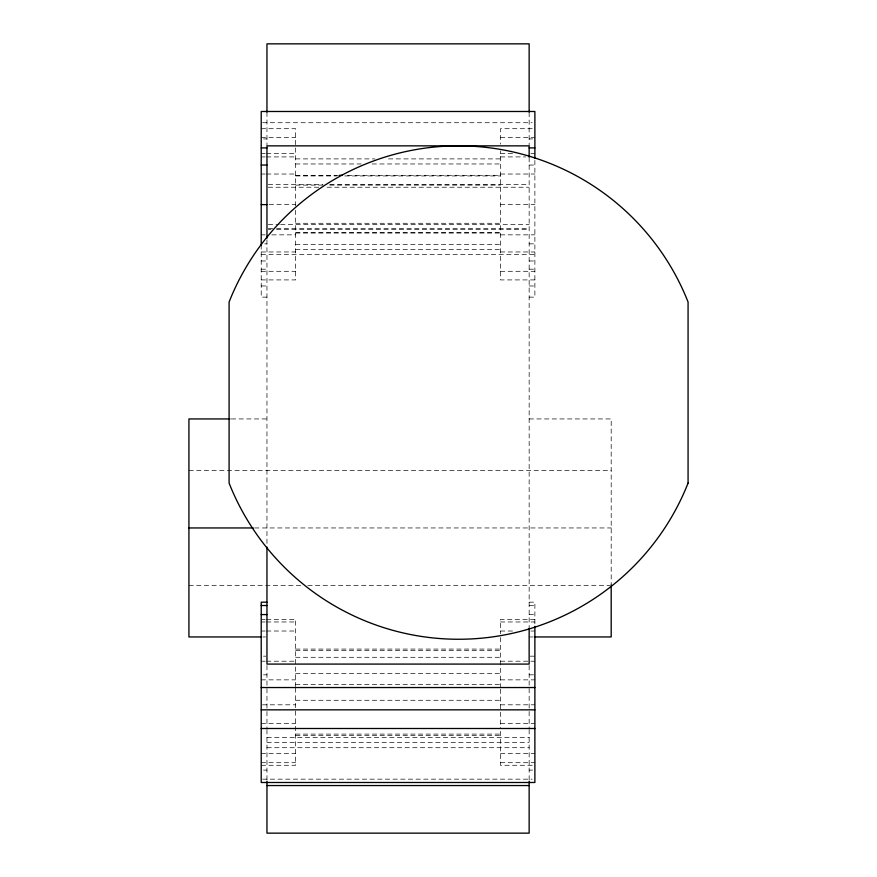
<?xml version="1.0" encoding="UTF-8"?>
<svg xmlns="http://www.w3.org/2000/svg" width="877" height="877" viewBox="0 0 877 877"><rect width="100%" height="100%" fill="white"/><g stroke="black" fill="none" stroke-linecap="round" stroke-linejoin="round"><path stroke-width="0.66" stroke-dasharray="4.38 3.29" d="M262.585 122.725L532.153 122.725M261.214 128.7L295.648 128.7L295.648 206.632M532.24 128.7L500.46 128.7L500.46 144.168M261.214 137.404L295.648 137.404M500.46 137.404L534.882 137.404M263.517 138.917L266.959 138.917M529.149 138.917L532.591 138.917M261.214 153.596L265.194 153.596M266.52 153.596L295.648 153.596M500.46 153.596L513.703 153.596M530.914 153.596L534.882 153.596M261.214 156.917L265.194 156.917M266.52 156.917L295.648 156.917M500.46 156.917L525.619 156.917M295.648 158.901L374.841 158.901M388.489 158.901L500.46 158.901M295.648 163.966L361.181 163.966M372.111 163.966L500.46 163.966M529.149 165.04L534.882 165.04M261.214 174.03L265.194 174.03M266.52 174.03L295.648 174.03M500.46 174.03L534.882 174.03M295.648 175.323L339.333 175.323M347.533 175.323L500.46 175.323M295.648 175.948L336.604 175.948M344.804 175.948L500.46 175.948M268.318 184.411L322.944 184.411M329.774 184.411L529.149 184.411M295.648 185.113L322.955 185.113M329.785 185.113L500.46 185.113M268.318 187.229L318.844 187.229M327.044 187.229L529.149 187.229M269.162 204.615L295.648 204.615M500.46 204.615L534.882 204.615M295.648 223.284L500.46 223.284M268.318 224.567L279.248 224.567M280.618 224.567L529.149 224.567M268.318 228.371L275.148 228.371M276.518 228.371L529.149 228.371M268.318 229.61L271.059 229.61M276.518 229.61L529.149 229.61M295.648 232.449L500.46 232.449M295.648 233.074L500.46 233.074M261.214 234.85L265.194 234.85M271.815 234.85L295.648 234.85M500.46 234.85L534.882 234.85M264.657 243.85L266.959 243.85M529.149 243.85L534.882 243.85M295.648 244.442L500.46 244.442M295.648 249.506L500.46 249.506M261.214 251.973L295.648 251.973M500.46 251.973L534.882 251.973M261.214 254.505L534.882 254.505M261.214 260.973L266.959 260.973M529.149 260.973L534.882 260.973M261.214 269.184L266.959 269.184M529.149 269.184L534.882 269.184M261.214 271.3L295.648 271.3M500.46 271.3L534.882 271.3M261.214 279.916L295.648 279.916L295.648 208.726M534.882 279.916L500.46 279.916L500.46 150.899M261.214 285.968L266.959 285.968M529.149 285.968L534.882 285.968M266.959 297.128L261.214 297.128L261.214 245.165M529.149 297.128L534.882 297.128L534.882 159.548M231.364 418.943L266.959 418.943M529.149 418.943L611.192 418.943L611.192 584.904M188.928 470.576L611.192 470.576M254.637 527.954L611.192 527.954M188.928 585.321L300.986 585.321M307.816 585.321L609.822 585.321M529.149 602.17L534.882 602.17L534.882 624.83M529.149 605.514L534.882 605.514M529.149 614.569L534.882 614.569M261.214 619.392L265.194 619.392M266.52 619.392L295.648 619.392L295.648 686.779M534.882 619.392L500.46 619.392L500.46 633.786M261.214 621.968L265.194 621.968M266.52 621.968L295.648 621.968M500.46 621.968L534.882 621.968M261.214 631.023L265.194 631.023M266.52 631.023L295.648 631.023M500.46 631.023L513.703 631.023M530.914 631.023L534.882 631.023M262.848 636.954L265.588 636.954M529.149 636.954L533.249 636.954M295.648 649.079L500.46 649.079M295.648 650.581L500.46 650.581M263.517 656.171L265.808 656.171M530.3 656.171L534.882 656.171M295.648 657.29L500.46 657.29M261.214 661.203L265.194 661.203M266.52 661.203L295.648 661.203M500.46 661.203L529.587 661.203M530.914 661.203L534.882 661.203M295.648 673.426L500.46 673.426M263.517 674.83L266.959 674.83M529.149 674.83L534.882 674.83M261.214 679.861L295.648 679.861M500.46 679.861L534.882 679.861M295.648 684.4L500.46 684.4M295.648 700.274L500.46 700.274M262.541 704.812L295.648 704.812M500.46 704.812L534.882 704.812M261.214 723.47L295.648 723.47M500.46 723.47L534.882 723.47M295.648 734.093L500.46 734.093M295.648 735.595L500.46 735.595M266.959 737.349L529.149 737.349M266.959 742.523L529.149 742.523M266.959 747.708L529.149 747.708M261.214 753.65L295.648 753.65M500.46 753.65L534.882 753.65M261.214 762.705L295.648 762.705M500.46 762.705L534.882 762.705M261.214 765.281L295.648 765.281L295.648 688.127M532.24 765.281L500.46 765.281L500.46 727.384M263.517 770.105L266.959 770.105M529.149 770.105L532.591 770.105M262.585 779.16L532.153 779.16M529.149 112.377L529.149 145.472M529.149 157.531L529.149 627.581M529.149 665.5L529.149 708.167M529.149 711.477L529.149 728.93M529.149 729.609L529.149 780.387M500.46 637.535L500.46 686.779M500.46 689.19L500.46 726.803M266.959 112.157L266.959 145.264M266.959 239.914L266.959 545.187M266.959 665.5L266.959 708.167M266.959 711.477L266.959 728.93M266.959 729.609L266.959 783.249"/><path stroke-width="1.32" d="M261.214 147.917L266.959 147.917M529.149 147.917L534.882 147.917M261.214 165.04L266.959 165.04M339.333 175.323L342.074 175.323M261.214 204.615L266.959 204.615M229.993 418.943L188.928 418.943L188.928 636.954L261.478 636.954M188.928 527.954L253.267 527.954M266.959 602.17L261.214 602.17L261.214 782.492L534.882 782.492L534.882 626.299M261.214 605.514L266.959 605.514M261.214 614.569L266.959 614.569M534.619 636.954L611.192 636.954L611.192 584.904M261.214 687.535L534.882 687.535M261.214 709.844L534.882 709.844M261.214 728.502L534.882 728.502M266.959 785.551L529.149 785.551M534.882 158.452L534.882 111.489L261.214 111.489L261.214 245.385M529.149 112.157L529.149 43.85L266.959 43.85L266.959 112.157M529.149 157.136L529.149 145.856L266.959 145.856L266.959 238.193M529.149 628.272L529.149 664.086L266.959 664.086L266.959 547.105M529.149 781.352L529.149 833.15L266.959 833.15L266.959 781.352M688.072 483.084L688.072 302.017A246.7 246.7 0 0 0 229.094 302.017L229.094 483.084A246.7 246.7 0 0 0 688.072 483.084"/></g></svg>
